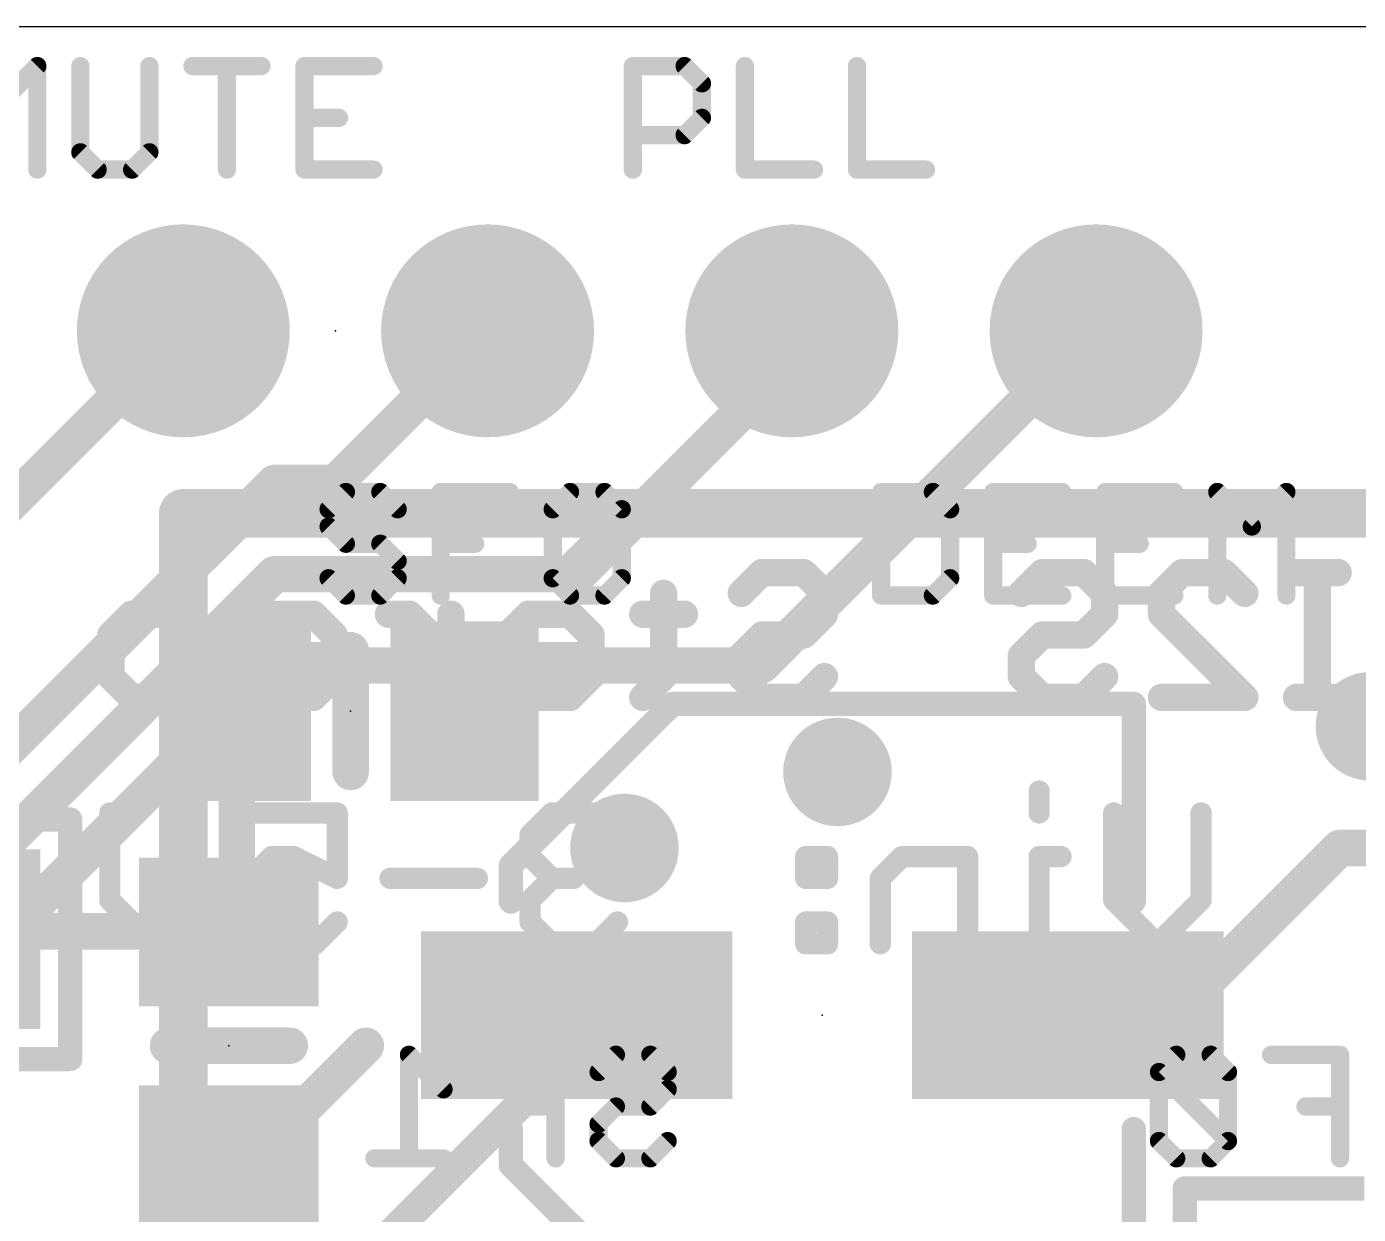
# Model space of a CAD drawing. Extents: x -0.1 to 38.3, y -0.1 to 25.5.
# Drawn here: x 13.93 to 25.05, y 15.48 to 25.4 of the extents above; entities that cross this region are included whole.
import ezdxf

# ---------------------------------------------------------------- set-up
doc = ezdxf.new("R2010")
doc.units = 0
for name, color, linetype in [('1', 12, 'CONTINUOUS'), ('16', 132, 'CONTINUOUS'), ('17', 110, 'CONTINUOUS'), ('18', 110, 'CONTINUOUS'), ('20', 53, 'CONTINUOUS'), ('21', 40, 'CONTINUOUS'), ('22', 6, 'CONTINUOUS'), ('23', 53, 'CONTINUOUS')]:
    doc.layers.add(name, color=color, linetype=linetype)

# ---------------------------------------------------------------- blocks, each defined once
blk = doc.blocks.new('RECT')
blk.add_solid([(-0.5, -0.5), (0.5, -0.5), (-0.5, 0.5), (0.5, 0.5)])
blk = doc.blocks.new('ROUNDP')
at = {"const_width": 0.5}
blk.add_lwpolyline([(0, -0.25, 1), (0, 0.25, 1), (0, -0.25)], format="xyb", dxfattribs=at)
blk = doc.blocks.new('ROUNDV')
at = {"const_width": 0.5}
blk.add_lwpolyline([(0, -0.25, 1), (0, 0.25, 1), (0, -0.25)], format="xyb", dxfattribs=at)

msp = doc.modelspace()

# ---------------------------------------------------------------- linework, layer by layer
at = {"layer": '1'}
for points, const_width in [([(12.7, 20.32), (15.24, 22.86)], 0.3048), ([(15.24, 21.336), (38.1, 21.336)], 0.4064), ([(15.24, 5.08), (15.24, 21.336)], 0.4064), ([(15.687, 19.685), (15.687, 17.907)], 0.3048), ([(23.622, 17.272), (24.892, 18.542)], 0.3048), ([(24.892, 18.542), (28.956, 18.542)], 0.3048), ([(15.687, 17.907), (15.621, 17.841)], 0.3048), ([(13.462, 17.846), (15.616, 17.846)], 0.3048), ([(15.616, 17.846), (15.621, 17.841)], 0.3048), ([(23.622, 17.272), (23.495, 17.145)], 0.254), ([(18.524, 16.873), (18.524, 17.145)], 0.254), ([(23.495, 17.145), (22.624, 17.145)], 0.254), ([(15.814, 15.941), (16.764, 16.891)], 0.3048), ([(16.129, 14.478), (18.524, 16.873)], 0.254), ([(15.621, 15.941), (15.814, 15.941)], 0.3048)]:
    msp.add_lwpolyline(points, dxfattribs=dict(at, const_width=const_width))
for points, const_width in [([(15.2939, 22.8061, 1), (15.1861, 22.9139)], 0.1524), ([(15.24, 21.4376, 1), (15.24, 21.2344)], 0.2032), ([(15.3416, 21.336, 1), (15.1384, 21.336)], 0.2032), ([(15.7632, 19.685, 1), (15.6108, 19.685)], 0.1524), ([(24.892, 18.6182, 1), (24.892, 18.4658)], 0.1524), ([(24.9459, 18.4881, 1), (24.8381, 18.5959)], 0.1524), ([(15.7409, 17.8531, 1), (15.6331, 17.9609)], 0.1524), ([(15.6699, 17.8999, 1), (15.5621, 17.7921)], 0.1524), ([(15.5671, 17.8949, 1), (15.6749, 17.7871)], 0.1524), ([(15.5671, 17.7871, 1), (15.6749, 17.8949)], 0.1524), ([(15.6108, 17.907, 1), (15.7632, 17.907)], 0.1524), ([(15.616, 17.7698, 1), (15.616, 17.9222)], 0.1524), ([(23.5681, 17.3259, 1), (23.6759, 17.2181)], 0.1524), ([(23.6669, 17.2271, 1), (23.5771, 17.3169)], 0.127), ([(18.5875, 17.145, 1), (18.4605, 17.145)], 0.127), ([(22.624, 17.2085, 1), (22.624, 17.0815)], 0.127), ([(23.4501, 17.1899, 1), (23.5399, 17.1001)], 0.127), ([(23.495, 17.0815, 1), (23.495, 17.2085)], 0.127), ([(16.8179, 16.8371, 1), (16.7101, 16.9449)], 0.1524), ([(18.4605, 16.873, 1), (18.5875, 16.873)], 0.127), ([(18.5689, 16.8281, 1), (18.4791, 16.9179)], 0.127), ([(15.621, 16.0172, 1), (15.621, 15.8648)], 0.1524), ([(15.7601, 15.9949, 1), (15.8679, 15.8871)], 0.1524), ([(15.814, 15.8648, 1), (15.814, 16.0172)], 0.1524)]:
    msp.add_lwpolyline(points, format="xyb", dxfattribs=dict(at, const_width=const_width))
at = {"layer": '16'}
for points, const_width in [([(17.78, 22.86), (16.51, 21.59)], 0.3048), ([(18.542, 20.828), (20.574, 22.86)], 0.3048), ([(20.066, 20.066), (22.86, 22.86)], 0.3048), ([(20.574, 22.86), (20.32, 22.86)], 0.3048), ([(16.002, 21.59), (9.652, 15.24)], 0.3048), ([(16.51, 21.59), (16.002, 21.59)], 0.3048), ([(15.24, 21.336), (38.1, 21.336)], 0.4064), ([(15.24, 5.08), (15.24, 21.336)], 0.4064), ([(16.002, 20.828), (11.43, 16.256)], 0.3048), ([(18.542, 20.828), (16.002, 20.828)], 0.3048), ([(16.002, 20.066), (12.446, 16.51)], 0.3048), ([(20.066, 20.066), (16.002, 20.066)], 0.3048)]:
    msp.add_lwpolyline(points, dxfattribs=dict(at, const_width=const_width))
for points, const_width in [([(17.8339, 22.8061, 1), (17.7261, 22.9139)], 0.1524), ([(20.32, 22.9362, 1), (20.32, 22.7838)], 0.1524), ([(20.6279, 22.8061, 1), (20.5201, 22.9139)], 0.1524), ([(20.574, 22.7838, 1), (20.574, 22.9362)], 0.1524), ([(22.9139, 22.8061, 1), (22.8061, 22.9139)], 0.1524), ([(16.002, 21.6662, 1), (16.002, 21.5138)], 0.1524), ([(16.0559, 21.5361, 1), (15.9481, 21.6439)], 0.1524), ([(16.4561, 21.6439, 1), (16.5639, 21.5361)], 0.1524), ([(16.51, 21.5138, 1), (16.51, 21.6662)], 0.1524), ([(15.24, 21.4376, 1), (15.24, 21.2344)], 0.2032), ([(15.3416, 21.336, 1), (15.1384, 21.336)], 0.2032), ([(16.002, 20.9042, 1), (16.002, 20.7518)], 0.1524), ([(16.0559, 20.7741, 1), (15.9481, 20.8819)], 0.1524), ([(18.4881, 20.8819, 1), (18.5959, 20.7741)], 0.1524), ([(18.542, 20.7518, 1), (18.542, 20.9042)], 0.1524), ([(16.002, 20.1422, 1), (16.002, 19.9898)], 0.1524), ([(16.0559, 20.0121, 1), (15.9481, 20.1199)], 0.1524), ([(20.0121, 20.1199, 1), (20.1199, 20.0121)], 0.1524), ([(20.066, 19.9898, 1), (20.066, 20.1422)], 0.1524)]:
    msp.add_lwpolyline(points, format="xyb", dxfattribs=dict(at, const_width=const_width))
at = {"layer": '20'}
msp.add_line((2.54, 25.4), (35.56, 25.4), dxfattribs=at)
at = {"layer": '21'}
for points, const_width in [([(13.7333, 24.7824), (14.0214, 25.0705)], 0.1524), ([(14.0214, 25.0705), (14.0214, 24.2062)], 0.1524), ([(14.3807, 25.0705), (14.3807, 24.3503)], 0.1524), ([(14.9569, 24.3503), (14.9569, 25.0705)], 0.1524), ([(15.3162, 25.0705), (15.8924, 25.0705)], 0.1524), ([(15.6043, 24.2062), (15.6043, 25.0705)], 0.1524), ([(16.8279, 25.0705), (16.2517, 25.0705)], 0.1524), ([(16.2517, 25.0705), (16.2517, 24.2062)], 0.1524), ([(18.9929, 24.2062), (18.9929, 25.0705)], 0.1524), ([(18.9929, 25.0705), (19.4251, 25.0705)], 0.1524), ([(19.4251, 25.0705), (19.5691, 24.9265)], 0.1524), ([(19.9284, 25.0705), (19.9284, 24.2062)], 0.1524), ([(20.864, 25.0705), (20.864, 24.2062)], 0.1524), ([(19.5691, 24.9265), (19.5691, 24.6384)], 0.1524), ([(16.2517, 24.6384), (16.5398, 24.6384)], 0.1524), ([(19.5691, 24.6384), (19.4251, 24.4943)], 0.1524), ([(19.4251, 24.4943), (18.9929, 24.4943)], 0.1524), ([(14.3807, 24.3503), (14.5247, 24.2062)], 0.1524), ([(14.8129, 24.2062), (14.9569, 24.3503)], 0.1524), ([(14.5247, 24.2062), (14.8129, 24.2062)], 0.1524), ([(16.2517, 24.2062), (16.8279, 24.2062)], 0.1524), ([(19.9284, 24.2062), (20.5047, 24.2062)], 0.1524), ([(20.864, 24.2062), (21.4402, 24.2062)], 0.1524), ([(16.597, 21.5145), (16.4529, 21.3705)], 0.1524), ([(16.8851, 21.5145), (16.597, 21.5145)], 0.1524), ([(17.0291, 21.3705), (16.8851, 21.5145)], 0.1524), ([(17.3884, 20.6502), (17.3884, 21.5145)], 0.1524), ([(17.3884, 21.5145), (17.9647, 21.5145)], 0.1524), ([(18.324, 21.3705), (18.468, 21.5145)], 0.1524), ([(18.468, 21.5145), (18.7561, 21.5145)], 0.1524), ([(18.7561, 21.5145), (18.9002, 21.3705)], 0.1524), ([(21.0652, 21.5145), (21.0652, 20.6502)], 0.1524), ([(21.4973, 21.5145), (21.0652, 21.5145)], 0.1524), ([(21.6414, 21.3705), (21.4973, 21.5145)], 0.1524), ([(22.5769, 21.5145), (22.0007, 21.5145)], 0.1524), ([(22.0007, 21.5145), (22.0007, 20.6502)], 0.1524), ([(23.5124, 21.5145), (22.9362, 21.5145)], 0.1524), ([(22.9362, 21.5145), (22.9362, 20.6502)], 0.1524), ([(23.8717, 20.6502), (23.8717, 21.5145)], 0.1524), ([(23.8717, 21.5145), (24.1598, 21.2264)], 0.1524), ([(24.1598, 21.2264), (24.4479, 21.5145)], 0.1524), ([(24.4479, 21.5145), (24.4479, 20.6502)], 0.1524), ([(16.4529, 21.3705), (16.4529, 21.2264)], 0.1524), ([(18.324, 20.7943), (18.324, 21.3705)], 0.1524), ([(18.324, 20.7943), (18.9002, 21.3705)], 0.1524), ([(18.9002, 21.3705), (18.9002, 20.7943)], 0.1524), ([(21.6414, 20.7943), (21.6414, 21.3705)], 0.1524), ([(16.4529, 21.2264), (16.597, 21.0824)], 0.1524), ([(16.597, 21.0824), (16.8851, 21.0824)], 0.1524), ([(16.8851, 21.0824), (17.0291, 20.9383)], 0.1524), ([(17.3884, 21.0824), (17.6766, 21.0824)], 0.1524), ([(22.0007, 21.0824), (22.2888, 21.0824)], 0.1524), ([(22.9362, 21.0824), (23.2243, 21.0824)], 0.1524), ([(17.0291, 20.9383), (17.0291, 20.7943)], 0.1524), ([(16.597, 20.6502), (16.4529, 20.7943)], 0.1524), ([(17.0291, 20.7943), (16.8851, 20.6502)], 0.1524), ([(18.468, 20.6502), (18.324, 20.7943)], 0.1524), ([(18.9002, 20.7943), (18.7561, 20.6502)], 0.1524), ([(21.4973, 20.6502), (21.6414, 20.7943)], 0.1524), ([(16.8851, 20.6502), (16.597, 20.6502)], 0.1524), ([(18.7561, 20.6502), (18.468, 20.6502)], 0.1524), ([(21.0652, 20.6502), (21.4973, 20.6502)], 0.1524), ([(22.0007, 20.6502), (22.5769, 20.6502)], 0.1524), ([(22.9362, 20.6502), (23.5124, 20.6502)], 0.1524), ([(16.637, 20.193), (16.637, 19.177)], 0.3048), ([(17.974, 18.395), (19.324, 19.745)], 0.2032), ([(19.324, 19.745), (23.174, 19.745)], 0.2032), ([(23.174, 19.745), (23.174, 18.095)], 0.2032), ([(10.596, 18.78), (14.296, 18.78)], 0.2032), ([(14.296, 18.78), (14.296, 16.78)], 0.2032), ([(17.974, 18.095), (17.974, 18.395)], 0.2032), ([(16.129, 16.891), (15.113, 16.891)], 0.3048), ([(14.296, 16.78), (10.596, 16.78)], 0.2032), ([(17.974, 15.895), (17.974, 16.195)], 0.2032), ([(23.174, 16.195), (23.174, 14.545)], 0.2032), ([(19.324, 14.545), (17.974, 15.895)], 0.2032), ([(23.6, 15.7), (25.1, 15.7)], 0.2032), ([(23.6, 15.7), (23.6, 13.3)], 0.2032)]:
    msp.add_lwpolyline(points, dxfattribs=dict(at, const_width=const_width))
for points, const_width in [([(14.0595, 25.0705, 1), (13.9833, 25.0705)], 0.0762), ([(14.0483, 25.0436, 1), (13.9944, 25.0975)], 0.0762), ([(14.4188, 25.0705, 1), (14.3426, 25.0705)], 0.0762), ([(14.995, 25.0705, 1), (14.9188, 25.0705)], 0.0762), ([(15.3162, 25.1086, 1), (15.3162, 25.0324)], 0.0762), ([(15.6424, 25.0705, 1), (15.5662, 25.0705)], 0.0762), ([(15.8924, 25.0324, 1), (15.8924, 25.1086)], 0.0762), ([(16.2517, 25.1086, 1), (16.2517, 25.0324)], 0.0762), ([(16.2898, 25.0705, 1), (16.2136, 25.0705)], 0.0762), ([(16.8279, 25.0324, 1), (16.8279, 25.1086)], 0.0762), ([(19.031, 25.0705, 1), (18.9548, 25.0705)], 0.0762), ([(18.9929, 25.1086, 1), (18.9929, 25.0324)], 0.0762), ([(19.452, 25.0975, 1), (19.3981, 25.0436)], 0.0762), ([(19.4251, 25.0324, 1), (19.4251, 25.1086)], 0.0762), ([(19.9665, 25.0705, 1), (19.8903, 25.0705)], 0.0762), ([(20.9021, 25.0705, 1), (20.8259, 25.0705)], 0.0762), ([(19.6072, 24.9265, 1), (19.531, 24.9265)], 0.0762), ([(19.5422, 24.8995, 1), (19.5961, 24.9534)], 0.0762), ([(16.2517, 24.6765, 1), (16.2517, 24.6003)], 0.0762), ([(16.5398, 24.6003, 1), (16.5398, 24.6765)], 0.0762), ([(19.5961, 24.6114, 1), (19.5422, 24.6653)], 0.0762), ([(18.9929, 24.5324, 1), (18.9929, 24.4562)], 0.0762), ([(19.4251, 24.4562, 1), (19.4251, 24.5324)], 0.0762), ([(19.531, 24.6384, 1), (19.6072, 24.6384)], 0.0762), ([(19.3981, 24.5213, 1), (19.452, 24.4674)], 0.0762), ([(14.4076, 24.3772, 1), (14.3537, 24.3233)], 0.0762), ([(14.3426, 24.3503, 1), (14.4188, 24.3503)], 0.0762), ([(14.9188, 24.3503, 1), (14.995, 24.3503)], 0.0762), ([(14.9838, 24.3233, 1), (14.93, 24.3772)], 0.0762), ([(13.9833, 24.2062, 1), (14.0595, 24.2062)], 0.0762), ([(14.5247, 24.2443, 1), (14.5247, 24.1681)], 0.0762), ([(14.4978, 24.1793, 1), (14.5517, 24.2331)], 0.0762), ([(14.7859, 24.2331, 1), (14.8398, 24.1793)], 0.0762), ([(14.8129, 24.1681, 1), (14.8129, 24.2443)], 0.0762), ([(15.5662, 24.2062, 1), (15.6424, 24.2062)], 0.0762), ([(16.2517, 24.2443, 1), (16.2517, 24.1681)], 0.0762), ([(16.2136, 24.2062, 1), (16.2898, 24.2062)], 0.0762), ([(16.8279, 24.1681, 1), (16.8279, 24.2443)], 0.0762), ([(18.9548, 24.2062, 1), (19.031, 24.2062)], 0.0762), ([(19.9284, 24.2443, 1), (19.9284, 24.1681)], 0.0762), ([(19.8903, 24.2062, 1), (19.9665, 24.2062)], 0.0762), ([(20.5047, 24.1681, 1), (20.5047, 24.2443)], 0.0762), ([(20.864, 24.2443, 1), (20.864, 24.1681)], 0.0762), ([(20.8259, 24.2062, 1), (20.9021, 24.2062)], 0.0762), ([(21.4402, 24.1681, 1), (21.4402, 24.2443)], 0.0762), ([(16.597, 21.5526, 1), (16.597, 21.4764)], 0.0762), ([(16.6239, 21.4876, 1), (16.57, 21.5415)], 0.0762), ([(16.912, 21.5415, 1), (16.8581, 21.4876)], 0.0762), ([(16.8851, 21.4764, 1), (16.8851, 21.5526)], 0.0762), ([(17.4265, 21.5145, 1), (17.3503, 21.5145)], 0.0762), ([(17.3884, 21.5526, 1), (17.3884, 21.4764)], 0.0762), ([(17.9647, 21.4764, 1), (17.9647, 21.5526)], 0.0762), ([(18.468, 21.5526, 1), (18.468, 21.4764)], 0.0762), ([(18.495, 21.4876, 1), (18.4411, 21.5415)], 0.0762), ([(18.7831, 21.5415, 1), (18.7292, 21.4876)], 0.0762), ([(18.7561, 21.4764, 1), (18.7561, 21.5526)], 0.0762), ([(21.1033, 21.5145, 1), (21.0271, 21.5145)], 0.0762), ([(21.0652, 21.5526, 1), (21.0652, 21.4764)], 0.0762), ([(21.5243, 21.5415, 1), (21.4704, 21.4876)], 0.0762), ([(21.4973, 21.4764, 1), (21.4973, 21.5526)], 0.0762), ([(22.0007, 21.5526, 1), (22.0007, 21.4764)], 0.0762), ([(22.0388, 21.5145, 1), (21.9626, 21.5145)], 0.0762), ([(22.5769, 21.4764, 1), (22.5769, 21.5526)], 0.0762), ([(22.9362, 21.5526, 1), (22.9362, 21.4764)], 0.0762), ([(22.9743, 21.5145, 1), (22.8981, 21.5145)], 0.0762), ([(23.5124, 21.4764, 1), (23.5124, 21.5526)], 0.0762), ([(23.8987, 21.5415, 1), (23.8448, 21.4876)], 0.0762), ([(23.9098, 21.5145, 1), (23.8336, 21.5145)], 0.0762), ([(24.486, 21.5145, 1), (24.4098, 21.5145)], 0.0762), ([(24.4749, 21.4876, 1), (24.421, 21.5415)], 0.0762), ([(16.491, 21.3705, 1), (16.4148, 21.3705)], 0.0762), ([(16.426, 21.3974, 1), (16.4799, 21.3435)], 0.0762), ([(17.0022, 21.3435, 1), (17.0561, 21.3974)], 0.0762), ([(18.297, 21.3974, 1), (18.3509, 21.3435)], 0.0762), ([(18.3621, 21.3705, 1), (18.2859, 21.3705)], 0.0762), ([(18.9383, 21.3705, 1), (18.8621, 21.3705)], 0.0762), ([(18.9271, 21.3435, 1), (18.8732, 21.3974)], 0.0762), ([(18.8732, 21.3435, 1), (18.9271, 21.3974)], 0.0762), ([(21.6795, 21.3705, 1), (21.6033, 21.3705)], 0.0762), ([(21.6144, 21.3435, 1), (21.6683, 21.3974)], 0.0762), ([(16.4799, 21.2534, 1), (16.426, 21.1995)], 0.0762), ([(16.4148, 21.2264, 1), (16.491, 21.2264)], 0.0762), ([(24.1329, 21.2534, 1), (24.1868, 21.1995)], 0.0762), ([(24.1329, 21.1995, 1), (24.1868, 21.2534)], 0.0762), ([(16.597, 21.1205, 1), (16.597, 21.0443)], 0.0762), ([(16.57, 21.0554, 1), (16.6239, 21.1093)], 0.0762), ([(16.912, 21.1093, 1), (16.8581, 21.0554)], 0.0762), ([(16.8851, 21.0443, 1), (16.8851, 21.1205)], 0.0762), ([(17.3884, 21.1205, 1), (17.3884, 21.0443)], 0.0762), ([(17.6766, 21.0443, 1), (17.6766, 21.1205)], 0.0762), ([(22.0007, 21.1205, 1), (22.0007, 21.0443)], 0.0762), ([(22.2888, 21.0443, 1), (22.2888, 21.1205)], 0.0762), ([(22.9362, 21.1205, 1), (22.9362, 21.0443)], 0.0762), ([(23.2243, 21.0443, 1), (23.2243, 21.1205)], 0.0762), ([(17.0672, 20.9383, 1), (16.991, 20.9383)], 0.0762), ([(17.0022, 20.9114, 1), (17.0561, 20.9653)], 0.0762), ([(16.4799, 20.8212, 1), (16.426, 20.7673)], 0.0762), ([(16.991, 20.7943, 1), (17.0672, 20.7943)], 0.0762), ([(17.0561, 20.7673, 1), (17.0022, 20.8212)], 0.0762), ([(18.3509, 20.8212, 1), (18.297, 20.7673)], 0.0762), ([(18.297, 20.8212, 1), (18.3509, 20.7673)], 0.0762), ([(18.2859, 20.7943, 1), (18.3621, 20.7943)], 0.0762), ([(18.8621, 20.7943, 1), (18.9383, 20.7943)], 0.0762), ([(18.9271, 20.7673, 1), (18.8732, 20.8212)], 0.0762), ([(21.6033, 20.7943, 1), (21.6795, 20.7943)], 0.0762), ([(21.6683, 20.7673, 1), (21.6144, 20.8212)], 0.0762), ([(16.597, 20.6883, 1), (16.597, 20.6121)], 0.0762), ([(16.57, 20.6233, 1), (16.6239, 20.6771)], 0.0762), ([(16.8581, 20.6771, 1), (16.912, 20.6233)], 0.0762), ([(16.8851, 20.6121, 1), (16.8851, 20.6883)], 0.0762), ([(17.3503, 20.6502, 1), (17.4265, 20.6502)], 0.0762), ([(18.468, 20.6883, 1), (18.468, 20.6121)], 0.0762), ([(18.4411, 20.6233, 1), (18.495, 20.6771)], 0.0762), ([(18.7292, 20.6771, 1), (18.7831, 20.6233)], 0.0762), ([(18.7561, 20.6121, 1), (18.7561, 20.6883)], 0.0762), ([(21.0652, 20.6883, 1), (21.0652, 20.6121)], 0.0762), ([(21.0271, 20.6502, 1), (21.1033, 20.6502)], 0.0762), ([(21.4704, 20.6771, 1), (21.5243, 20.6233)], 0.0762), ([(21.4973, 20.6121, 1), (21.4973, 20.6883)], 0.0762), ([(22.0007, 20.6883, 1), (22.0007, 20.6121)], 0.0762), ([(21.9626, 20.6502, 1), (22.0388, 20.6502)], 0.0762), ([(22.5769, 20.6121, 1), (22.5769, 20.6883)], 0.0762), ([(22.9362, 20.6883, 1), (22.9362, 20.6121)], 0.0762), ([(22.8981, 20.6502, 1), (22.9743, 20.6502)], 0.0762), ([(23.5124, 20.6121, 1), (23.5124, 20.6883)], 0.0762), ([(23.8336, 20.6502, 1), (23.9098, 20.6502)], 0.0762), ([(24.4098, 20.6502, 1), (24.486, 20.6502)], 0.0762), ([(16.7132, 20.193, 1), (16.5608, 20.193)], 0.1524), ([(19.324, 19.7958, 1), (19.324, 19.6942)], 0.1016), ([(19.3599, 19.7091, 1), (19.2881, 19.7809)], 0.1016), ([(23.2248, 19.745, 1), (23.1232, 19.745)], 0.1016), ([(23.174, 19.6942, 1), (23.174, 19.7958)], 0.1016), ([(16.5608, 19.177, 1), (16.7132, 19.177)], 0.1524), ([(14.3468, 18.78, 1), (14.2452, 18.78)], 0.1016), ([(14.296, 18.7292, 1), (14.296, 18.8308)], 0.1016), ([(18.0248, 18.395, 1), (17.9232, 18.395)], 0.1016), ([(17.9381, 18.4309, 1), (18.0099, 18.3591)], 0.1016), ([(17.9232, 18.095, 1), (18.0248, 18.095)], 0.1016), ([(23.1232, 18.095, 1), (23.2248, 18.095)], 0.1016), ([(15.113, 16.9672, 1), (15.113, 16.8148)], 0.1524), ([(16.129, 16.8148, 1), (16.129, 16.9672)], 0.1524), ([(14.2452, 16.78, 1), (14.3468, 16.78)], 0.1016), ([(14.296, 16.7292, 1), (14.296, 16.8308)], 0.1016), ([(18.0248, 16.195, 1), (17.9232, 16.195)], 0.1016), ([(23.2248, 16.195, 1), (23.1232, 16.195)], 0.1016), ([(18.0099, 15.9309, 1), (17.9381, 15.8591)], 0.1016), ([(17.9232, 15.895, 1), (18.0248, 15.895)], 0.1016), ([(23.6, 15.7508, 1), (23.6, 15.6492)], 0.1016), ([(23.6508, 15.7, 1), (23.5492, 15.7)], 0.1016)]:
    msp.add_lwpolyline(points, format="xyb", dxfattribs=dict(at, const_width=const_width))
at = {"layer": '22'}
for points, const_width in [([(19.8975, 20.6679), (20.0712, 20.8416)], 0.2286), ([(20.0712, 20.8416), (20.4187, 20.8416)], 0.2286), ([(20.4187, 20.8416), (20.5924, 20.6679)], 0.2286), ([(22.2363, 20.6679), (22.41, 20.8416)], 0.2286), ([(22.41, 20.8416), (22.7575, 20.8416)], 0.2286), ([(22.7575, 20.8416), (22.9312, 20.6679)], 0.2286), ([(23.4057, 20.6679), (23.5794, 20.8416)], 0.2286), ([(23.5794, 20.8416), (23.9269, 20.8416)], 0.2286), ([(23.9269, 20.8416), (24.1006, 20.6679)], 0.2286), ([(24.8802, 20.8416), (24.5327, 20.8416)], 0.2286), ([(24.7065, 19.7993), (24.7065, 20.8416)], 0.2286), ([(19.2493, 20.6679), (19.2493, 19.973)], 0.2286), ([(20.5924, 20.6679), (20.5924, 20.4942)], 0.2286), ([(22.9312, 20.6679), (22.9312, 20.4942)], 0.2286), ([(23.4057, 20.4942), (23.4057, 20.6679)], 0.2286), ([(14.6352, 20.3204), (14.809, 20.4942)], 0.2286), ([(14.809, 20.4942), (15.1564, 20.4942)], 0.2286), ([(15.1564, 20.4942), (15.3301, 20.3204)], 0.2286), ([(15.9784, 20.4942), (15.8046, 20.3204)], 0.2286), ([(16.3258, 20.4942), (15.9784, 20.4942)], 0.2286), ([(16.4995, 20.3204), (16.3258, 20.4942)], 0.2286), ([(17.1266, 20.4942), (16.9528, 20.4942)], 0.2286), ([(17.474, 20.1467), (17.1266, 20.4942)], 0.2286), ([(17.474, 19.7993), (17.474, 20.4942)], 0.2286), ([(18.1222, 20.4942), (17.9485, 20.3204)], 0.2286), ([(18.4697, 20.4942), (18.1222, 20.4942)], 0.2286), ([(18.6434, 20.3204), (18.4697, 20.4942)], 0.2286), ([(19.423, 20.4942), (19.0756, 20.4942)], 0.2286), ([(20.5924, 20.4942), (20.4187, 20.3204)], 0.2286), ([(22.9312, 20.4942), (22.7575, 20.3204)], 0.2286), ([(24.1006, 19.7993), (23.4057, 20.4942)], 0.2286), ([(14.6352, 19.973), (14.6352, 20.3204)], 0.2286), ([(15.3301, 20.3204), (15.3301, 19.973)], 0.2286), ([(15.8046, 20.3204), (15.8046, 20.1467)], 0.2286), ([(16.4995, 19.973), (16.4995, 20.3204)], 0.2286), ([(17.9485, 20.3204), (17.9485, 20.1467)], 0.2286), ([(18.6434, 19.973), (18.6434, 20.3204)], 0.2286), ([(20.0712, 20.3204), (19.8975, 20.1467)], 0.2286), ([(20.4187, 20.3204), (20.0712, 20.3204)], 0.2286), ([(22.41, 20.3204), (22.2363, 20.1467)], 0.2286), ([(22.7575, 20.3204), (22.41, 20.3204)], 0.2286), ([(15.8046, 20.1467), (16.4995, 20.1467)], 0.2286), ([(17.9485, 20.1467), (18.6434, 20.1467)], 0.2286), ([(19.8975, 20.1467), (19.8975, 19.973)], 0.2286), ([(22.2363, 20.1467), (22.2363, 19.973)], 0.2286), ([(14.809, 19.7993), (14.6352, 19.973)], 0.2286), ([(15.3301, 19.973), (15.1564, 19.7993)], 0.2286), ([(16.3258, 19.7993), (16.4995, 19.973)], 0.2286), ([(18.4697, 19.7993), (18.6434, 19.973)], 0.2286), ([(19.2493, 19.973), (19.0756, 19.7993)], 0.2286), ([(19.8975, 19.973), (20.0712, 19.7993)], 0.2286), ([(20.4187, 19.7993), (20.5924, 19.973)], 0.2286), ([(22.2363, 19.973), (22.41, 19.7993)], 0.2286), ([(22.7575, 19.7993), (22.9312, 19.973)], 0.2286), ([(15.1564, 19.7993), (14.809, 19.7993)], 0.2286), ([(15.9784, 19.7993), (16.3258, 19.7993)], 0.2286), ([(18.1222, 19.7993), (18.4697, 19.7993)], 0.2286), ([(20.0712, 19.7993), (20.4187, 19.7993)], 0.2286), ([(22.41, 19.7993), (22.7575, 19.7993)], 0.2286), ([(23.4057, 19.7993), (24.1006, 19.7993)], 0.2286), ([(24.8802, 19.7993), (24.5327, 19.7993)], 0.2286), ([(22.3846, 19.0172), (22.3846, 18.835)], 0.1778), ([(14.6267, 18.1063), (14.6267, 18.835)], 0.1778), ([(15.3555, 18.835), (15.3555, 18.1063)], 0.1778), ([(15.7961, 18.835), (16.5249, 18.835)], 0.1778), ([(16.5249, 18.835), (16.5249, 18.2885)], 0.1778), ([(18.3171, 18.835), (18.1349, 18.6528)], 0.1778), ([(18.6815, 18.835), (18.3171, 18.835)], 0.1778), ([(18.8637, 18.6528), (18.6815, 18.835)], 0.1778), ([(23.0074, 18.1063), (23.0074, 18.835)], 0.1778), ([(23.7361, 18.835), (23.7361, 18.1063)], 0.1778), ([(18.1349, 18.6528), (18.1349, 18.4707)], 0.1778), ([(15.9783, 18.4707), (15.7961, 18.2885)], 0.1778), ([(16.1605, 18.4707), (15.9783, 18.4707)], 0.1778), ([(16.5249, 18.2885), (16.1605, 18.4707)], 0.1778), ([(18.1349, 18.4707), (18.3171, 18.2885)], 0.1778), ([(20.6178, 18.4707), (20.4356, 18.4707)], 0.1778), ([(20.4356, 18.4707), (20.4356, 18.2885)], 0.1778), ([(20.6178, 18.2885), (20.6178, 18.4707)], 0.1778), ([(21.2406, 18.4707), (21.0584, 18.2885)], 0.1778), ([(21.7872, 18.4707), (21.2406, 18.4707)], 0.1778), ([(21.7872, 17.7419), (21.7872, 18.4707)], 0.1778), ([(22.5668, 18.4707), (22.3846, 18.4707)], 0.1778), ([(22.3846, 18.4707), (22.3846, 17.7419)], 0.1778), ([(15.7961, 18.2885), (15.7961, 17.9241)], 0.1778), ([(17.6943, 18.2885), (16.9655, 18.2885)], 0.1778), ([(18.3171, 18.2885), (18.1349, 18.1063)], 0.1778), ([(18.3171, 18.2885), (18.4993, 18.2885)], 0.1778), ([(20.4356, 18.2885), (20.6178, 18.2885)], 0.1778), ([(21.0584, 18.2885), (21.0584, 17.7419)], 0.1778), ([(14.9911, 17.7419), (14.6267, 18.1063)], 0.1778), ([(15.3555, 18.1063), (14.9911, 17.7419)], 0.1778), ([(18.1349, 18.1063), (18.1349, 17.9241)], 0.1778), ([(23.3718, 17.7419), (23.0074, 18.1063)], 0.1778), ([(23.7361, 18.1063), (23.3718, 17.7419)], 0.1778), ([(15.7961, 17.9241), (15.9783, 17.7419)], 0.1778), ([(16.3427, 17.7419), (16.5249, 17.9241)], 0.1778), ([(18.1349, 17.9241), (18.3171, 17.7419)], 0.1778), ([(18.6815, 17.7419), (18.8637, 17.9241)], 0.1778), ([(20.6178, 17.9241), (20.4356, 17.9241)], 0.1778), ([(20.4356, 17.9241), (20.4356, 17.7419)], 0.1778), ([(20.6178, 17.7419), (20.6178, 17.9241)], 0.1778), ([(15.9783, 17.7419), (16.3427, 17.7419)], 0.1778), ([(18.3171, 17.7419), (18.6815, 17.7419)], 0.1778), ([(20.4356, 17.7419), (20.6178, 17.7419)], 0.1778), ([(22.5668, 17.7419), (22.2024, 17.7419)], 0.1778), ([(17.4121, 16.5274), (17.124, 16.8155)], 0.1524), ([(17.124, 16.8155), (17.124, 15.9512)], 0.1524), ([(18.3477, 16.8155), (17.7714, 16.8155)], 0.1524), ([(18.3477, 15.9512), (18.3477, 16.8155)], 0.1524), ([(18.7069, 16.6715), (18.851, 16.8155)], 0.1524), ([(18.851, 16.8155), (19.1391, 16.8155)], 0.1524), ([(19.1391, 16.8155), (19.2832, 16.6715)], 0.1524), ([(23.5286, 16.8155), (23.3845, 16.6715)], 0.1524), ([(23.8167, 16.8155), (23.5286, 16.8155)], 0.1524), ([(23.9608, 16.6715), (23.8167, 16.8155)], 0.1524), ([(24.8963, 16.8155), (24.3201, 16.8155)], 0.1524), ([(24.8963, 15.9512), (24.8963, 16.8155)], 0.1524), ([(19.2832, 16.6715), (19.2832, 16.5274)], 0.1524), ([(23.3845, 16.6715), (23.3845, 16.0953)], 0.1524), ([(23.9608, 16.0953), (23.3845, 16.6715)], 0.1524), ([(23.9608, 16.0953), (23.9608, 16.6715)], 0.1524), ([(19.2832, 16.5274), (19.1391, 16.3834)], 0.1524), ([(18.3477, 16.3834), (18.0595, 16.3834)], 0.1524), ([(18.851, 16.3834), (18.7069, 16.2393)], 0.1524), ([(19.1391, 16.3834), (18.851, 16.3834)], 0.1524), ([(24.8963, 16.3834), (24.6082, 16.3834)], 0.1524), ([(18.7069, 16.2393), (18.7069, 16.0953)], 0.1524), ([(18.7069, 16.0953), (18.851, 15.9512)], 0.1524), ([(19.1391, 15.9512), (19.2832, 16.0953)], 0.1524), ([(23.3845, 16.0953), (23.5286, 15.9512)], 0.1524), ([(23.8167, 15.9512), (23.9608, 16.0953)], 0.1524), ([(17.4121, 15.9512), (16.8359, 15.9512)], 0.1524), ([(18.851, 15.9512), (19.1391, 15.9512)], 0.1524), ([(23.5286, 15.9512), (23.8167, 15.9512)], 0.1524)]:
    msp.add_lwpolyline(points, dxfattribs=dict(at, const_width=const_width))
for points, const_width in [([(20.0712, 20.8987, 1), (20.0712, 20.7844)], 0.1143), ([(20.1116, 20.8012, 1), (20.0308, 20.882)], 0.1143), ([(20.4591, 20.882, 1), (20.3783, 20.8012)], 0.1143), ([(20.4187, 20.7844, 1), (20.4187, 20.8987)], 0.1143), ([(22.41, 20.8987, 1), (22.41, 20.7844)], 0.1143), ([(22.4504, 20.8012, 1), (22.3696, 20.882)], 0.1143), ([(22.7979, 20.882, 1), (22.7171, 20.8012)], 0.1143), ([(22.7575, 20.7844, 1), (22.7575, 20.8987)], 0.1143), ([(23.5794, 20.8987, 1), (23.5794, 20.7844)], 0.1143), ([(23.6198, 20.8012, 1), (23.539, 20.882)], 0.1143), ([(23.9673, 20.882, 1), (23.8864, 20.8012)], 0.1143), ([(23.9269, 20.7844, 1), (23.9269, 20.8987)], 0.1143), ([(24.5327, 20.8987, 1), (24.5327, 20.7844)], 0.1143), ([(24.7636, 20.8416, 1), (24.6493, 20.8416)], 0.1143), ([(24.8802, 20.7844, 1), (24.8802, 20.8987)], 0.1143), ([(19.3064, 20.6679, 1), (19.1921, 20.6679)], 0.1143), ([(19.8571, 20.7083, 1), (19.9379, 20.6275)], 0.1143), ([(20.6495, 20.6679, 1), (20.5352, 20.6679)], 0.1143), ([(20.552, 20.6275, 1), (20.6328, 20.7083)], 0.1143), ([(22.1959, 20.7083, 1), (22.2767, 20.6275)], 0.1143), ([(22.9883, 20.6679, 1), (22.874, 20.6679)], 0.1143), ([(22.8908, 20.6275, 1), (22.9716, 20.7083)], 0.1143), ([(23.3653, 20.7083, 1), (23.4461, 20.6275)], 0.1143), ([(23.4629, 20.6679, 1), (23.3486, 20.6679)], 0.1143), ([(24.0602, 20.6275, 1), (24.141, 20.7083)], 0.1143), ([(14.809, 20.5513, 1), (14.809, 20.437)], 0.1143), ([(14.8494, 20.4537, 1), (14.7685, 20.5346)], 0.1143), ([(15.1968, 20.5346, 1), (15.116, 20.4537)], 0.1143), ([(15.1564, 20.437, 1), (15.1564, 20.5513)], 0.1143), ([(15.9784, 20.5513, 1), (15.9784, 20.437)], 0.1143), ([(16.0188, 20.4537, 1), (15.9379, 20.5346)], 0.1143), ([(16.3662, 20.5346, 1), (16.2854, 20.4537)], 0.1143), ([(16.3258, 20.437, 1), (16.3258, 20.5513)], 0.1143), ([(16.9528, 20.5513, 1), (16.9528, 20.437)], 0.1143), ([(17.167, 20.5346, 1), (17.0862, 20.4537)], 0.1143), ([(17.1266, 20.437, 1), (17.1266, 20.5513)], 0.1143), ([(17.5311, 20.4942, 1), (17.4168, 20.4942)], 0.1143), ([(18.1222, 20.5513, 1), (18.1222, 20.437)], 0.1143), ([(18.1627, 20.4537, 1), (18.0818, 20.5346)], 0.1143), ([(18.5101, 20.5346, 1), (18.4293, 20.4537)], 0.1143), ([(18.4697, 20.437, 1), (18.4697, 20.5513)], 0.1143), ([(19.0756, 20.5513, 1), (19.0756, 20.437)], 0.1143), ([(19.423, 20.437, 1), (19.423, 20.5513)], 0.1143), ([(20.6328, 20.4537, 1), (20.552, 20.5346)], 0.1143), ([(22.9716, 20.4537, 1), (22.8908, 20.5346)], 0.1143), ([(23.4461, 20.5346, 1), (23.3653, 20.4537)], 0.1143), ([(20.5352, 20.4942, 1), (20.6495, 20.4942)], 0.1143), ([(22.874, 20.4942, 1), (22.9883, 20.4942)], 0.1143), ([(23.3486, 20.4942, 1), (23.4629, 20.4942)], 0.1143), ([(14.6924, 20.3204, 1), (14.5781, 20.3204)], 0.1143), ([(14.5948, 20.3609, 1), (14.6756, 20.28)], 0.1143), ([(15.3872, 20.3204, 1), (15.2729, 20.3204)], 0.1143), ([(15.2897, 20.28, 1), (15.3705, 20.3609)], 0.1143), ([(15.7642, 20.3609, 1), (15.845, 20.28)], 0.1143), ([(15.8618, 20.3204, 1), (15.7475, 20.3204)], 0.1143), ([(16.5566, 20.3204, 1), (16.4423, 20.3204)], 0.1143), ([(16.4591, 20.28, 1), (16.5399, 20.3609)], 0.1143), ([(17.9081, 20.3609, 1), (17.9889, 20.28)], 0.1143), ([(18.0057, 20.3204, 1), (17.8914, 20.3204)], 0.1143), ([(18.7005, 20.3204, 1), (18.5862, 20.3204)], 0.1143), ([(18.603, 20.28, 1), (18.6838, 20.3609)], 0.1143), ([(20.0712, 20.3776, 1), (20.0712, 20.2633)], 0.1143), ([(20.1116, 20.28, 1), (20.0308, 20.3609)], 0.1143), ([(20.3783, 20.3609, 1), (20.4591, 20.28)], 0.1143), ([(20.4187, 20.2633, 1), (20.4187, 20.3776)], 0.1143), ([(22.41, 20.3776, 1), (22.41, 20.2633)], 0.1143), ([(22.4504, 20.28, 1), (22.3696, 20.3609)], 0.1143), ([(22.7171, 20.3609, 1), (22.7979, 20.28)], 0.1143), ([(22.7575, 20.2633, 1), (22.7575, 20.3776)], 0.1143), ([(15.8046, 20.2039, 1), (15.8046, 20.0896)], 0.1143), ([(16.4995, 20.0896, 1), (16.4995, 20.2039)], 0.1143), ([(17.4336, 20.1063, 1), (17.5144, 20.1871)], 0.1143), ([(17.9485, 20.2039, 1), (17.9485, 20.0896)], 0.1143), ([(18.6434, 20.0896, 1), (18.6434, 20.2039)], 0.1143), ([(19.9547, 20.1467, 1), (19.8404, 20.1467)], 0.1143), ([(19.8571, 20.1871, 1), (19.9379, 20.1063)], 0.1143), ([(22.1959, 20.1871, 1), (22.2767, 20.1063)], 0.1143), ([(22.2935, 20.1467, 1), (22.1792, 20.1467)], 0.1143), ([(15.7475, 20.1467, 1), (15.8618, 20.1467)], 0.1143), ([(17.8914, 20.1467, 1), (18.0057, 20.1467)], 0.1143), ([(14.6756, 20.0134, 1), (14.5948, 19.9326)], 0.1143), ([(14.5781, 19.973, 1), (14.6924, 19.973)], 0.1143), ([(15.2729, 19.973, 1), (15.3872, 19.973)], 0.1143), ([(15.3705, 19.9326, 1), (15.2897, 20.0134)], 0.1143), ([(16.4423, 19.973, 1), (16.5566, 19.973)], 0.1143), ([(16.5399, 19.9326, 1), (16.4591, 20.0134)], 0.1143), ([(18.5862, 19.973, 1), (18.7005, 19.973)], 0.1143), ([(18.6838, 19.9326, 1), (18.603, 20.0134)], 0.1143), ([(19.1921, 19.973, 1), (19.3064, 19.973)], 0.1143), ([(19.2897, 19.9326, 1), (19.2089, 20.0134)], 0.1143), ([(19.9379, 20.0134, 1), (19.8571, 19.9326)], 0.1143), ([(19.8404, 19.973, 1), (19.9547, 19.973)], 0.1143), ([(20.6328, 19.9326, 1), (20.552, 20.0134)], 0.1143), ([(22.2767, 20.0134, 1), (22.1959, 19.9326)], 0.1143), ([(22.1792, 19.973, 1), (22.2935, 19.973)], 0.1143), ([(22.9716, 19.9326, 1), (22.8908, 20.0134)], 0.1143), ([(14.809, 19.8565, 1), (14.809, 19.7422)], 0.1143), ([(15.1564, 19.7422, 1), (15.1564, 19.8565)], 0.1143), ([(15.9784, 19.8565, 1), (15.9784, 19.7422)], 0.1143), ([(16.3258, 19.7422, 1), (16.3258, 19.8565)], 0.1143), ([(18.1222, 19.8565, 1), (18.1222, 19.7422)], 0.1143), ([(18.4697, 19.7422, 1), (18.4697, 19.8565)], 0.1143), ([(20.0712, 19.8565, 1), (20.0712, 19.7422)], 0.1143), ([(20.4187, 19.7422, 1), (20.4187, 19.8565)], 0.1143), ([(22.41, 19.8565, 1), (22.41, 19.7422)], 0.1143), ([(22.7575, 19.7422, 1), (22.7575, 19.8565)], 0.1143), ([(23.4057, 19.8565, 1), (23.4057, 19.7422)], 0.1143), ([(24.1006, 19.7422, 1), (24.1006, 19.8565)], 0.1143), ([(24.5327, 19.8565, 1), (24.5327, 19.7422)], 0.1143), ([(24.8802, 19.7422, 1), (24.8802, 19.8565)], 0.1143), ([(14.7685, 19.7589, 1), (14.8494, 19.8397)], 0.1143), ([(15.116, 19.8397, 1), (15.1968, 19.7589)], 0.1143), ([(16.2854, 19.8397, 1), (16.3662, 19.7589)], 0.1143), ([(17.4168, 19.7993, 1), (17.5311, 19.7993)], 0.1143), ([(18.4293, 19.8397, 1), (18.5101, 19.7589)], 0.1143), ([(19.0351, 19.8397, 1), (19.116, 19.7589)], 0.1143), ([(20.0308, 19.7589, 1), (20.1116, 19.8397)], 0.1143), ([(20.3783, 19.8397, 1), (20.4591, 19.7589)], 0.1143), ([(22.3696, 19.7589, 1), (22.4504, 19.8397)], 0.1143), ([(22.7171, 19.8397, 1), (22.7979, 19.7589)], 0.1143), ([(24.0602, 19.7589, 1), (24.141, 19.8397)], 0.1143), ([(24.6493, 19.7993, 1), (24.7636, 19.7993)], 0.1143), ([(22.429, 19.0172, 1), (22.3401, 19.0172)], 0.0889), ([(14.6712, 18.835, 1), (14.5823, 18.835)], 0.0889), ([(15.3999, 18.835, 1), (15.311, 18.835)], 0.0889), ([(15.7961, 18.8795, 1), (15.7961, 18.7906)], 0.0889), ([(16.5693, 18.835, 1), (16.4804, 18.835)], 0.0889), ([(16.5249, 18.7906, 1), (16.5249, 18.8795)], 0.0889), ([(18.3171, 18.8795, 1), (18.3171, 18.7906)], 0.0889), ([(18.3485, 18.8036, 1), (18.2857, 18.8665)], 0.0889), ([(18.7129, 18.8665, 1), (18.65, 18.8036)], 0.0889), ([(18.6815, 18.7906, 1), (18.6815, 18.8795)], 0.0889), ([(23.0518, 18.835, 1), (22.9629, 18.835)], 0.0889), ([(23.7806, 18.835, 1), (23.6917, 18.835)], 0.0889), ([(22.3401, 18.835, 1), (22.429, 18.835)], 0.0889), ([(18.1794, 18.6528, 1), (18.0905, 18.6528)], 0.0889), ([(18.1035, 18.6843, 1), (18.1663, 18.6214)], 0.0889), ([(18.8322, 18.6214, 1), (18.8951, 18.6843)], 0.0889), ([(15.9783, 18.5151, 1), (15.9783, 18.4262)], 0.0889), ([(16.0097, 18.4392, 1), (15.9469, 18.5021)], 0.0889), ([(16.1804, 18.5104, 1), (16.1406, 18.4309)], 0.0889), ([(16.1605, 18.4262, 1), (16.1605, 18.5151)], 0.0889), ([(18.1663, 18.5021, 1), (18.1035, 18.4392)], 0.0889), ([(18.0905, 18.4707, 1), (18.1794, 18.4707)], 0.0889), ([(20.48, 18.4707, 1), (20.3911, 18.4707)], 0.0889), ([(20.4356, 18.5151, 1), (20.4356, 18.4262)], 0.0889), ([(20.6622, 18.4707, 1), (20.5733, 18.4707)], 0.0889), ([(20.6178, 18.4262, 1), (20.6178, 18.5151)], 0.0889), ([(21.2406, 18.5151, 1), (21.2406, 18.4262)], 0.0889), ([(21.272, 18.4392, 1), (21.2092, 18.5021)], 0.0889), ([(21.8316, 18.4707, 1), (21.7427, 18.4707)], 0.0889), ([(21.7872, 18.4262, 1), (21.7872, 18.5151)], 0.0889), ([(22.429, 18.4707, 1), (22.3401, 18.4707)], 0.0889), ([(22.3846, 18.5151, 1), (22.3846, 18.4262)], 0.0889), ([(22.5668, 18.4262, 1), (22.5668, 18.5151)], 0.0889), ([(15.7647, 18.3199, 1), (15.8275, 18.257)], 0.0889), ([(15.8406, 18.2885, 1), (15.7517, 18.2885)], 0.0889), ([(16.505, 18.2487, 1), (16.5447, 18.3282)], 0.0889), ([(16.9655, 18.3329, 1), (16.9655, 18.244)], 0.0889), ([(17.6943, 18.244, 1), (17.6943, 18.3329)], 0.0889), ([(18.3171, 18.3329, 1), (18.3171, 18.244)], 0.0889), ([(18.3485, 18.257, 1), (18.2857, 18.3199)], 0.0889), ([(18.2857, 18.257, 1), (18.3485, 18.3199)], 0.0889), ([(18.4993, 18.244, 1), (18.4993, 18.3329)], 0.0889), ([(20.4356, 18.3329, 1), (20.4356, 18.244)], 0.0889), ([(20.6178, 18.244, 1), (20.6178, 18.3329)], 0.0889), ([(21.1029, 18.2885, 1), (21.014, 18.2885)], 0.0889), ([(21.027, 18.3199, 1), (21.0898, 18.257)], 0.0889), ([(16.4804, 18.2885, 1), (16.5693, 18.2885)], 0.0889), ([(20.3911, 18.2885, 1), (20.48, 18.2885)], 0.0889), ([(20.5733, 18.2885, 1), (20.6622, 18.2885)], 0.0889), ([(14.6581, 18.1377, 1), (14.5953, 18.0748)], 0.0889), ([(14.5823, 18.1063, 1), (14.6712, 18.1063)], 0.0889), ([(15.311, 18.1063, 1), (15.3999, 18.1063)], 0.0889), ([(15.3869, 18.0748, 1), (15.324, 18.1377)], 0.0889), ([(18.1794, 18.1063, 1), (18.0905, 18.1063)], 0.0889), ([(18.1035, 18.1377, 1), (18.1663, 18.0748)], 0.0889), ([(23.0388, 18.1377, 1), (22.976, 18.0748)], 0.0889), ([(22.9629, 18.1063, 1), (23.0518, 18.1063)], 0.0889), ([(23.6917, 18.1063, 1), (23.7806, 18.1063)], 0.0889), ([(23.7676, 18.0748, 1), (23.7047, 18.1377)], 0.0889), ([(15.8275, 17.9555, 1), (15.7647, 17.8927)], 0.0889), ([(16.5563, 17.8927, 1), (16.4934, 17.9555)], 0.0889), ([(18.1663, 17.9555, 1), (18.1035, 17.8927)], 0.0889), ([(18.8951, 17.8927, 1), (18.8322, 17.9555)], 0.0889), ([(20.4356, 17.9685, 1), (20.4356, 17.8796)], 0.0889), ([(20.48, 17.9241, 1), (20.3911, 17.9241)], 0.0889), ([(20.6622, 17.9241, 1), (20.5733, 17.9241)], 0.0889), ([(20.6178, 17.8796, 1), (20.6178, 17.9685)], 0.0889), ([(15.7517, 17.9241, 1), (15.8406, 17.9241)], 0.0889), ([(18.0905, 17.9241, 1), (18.1794, 17.9241)], 0.0889), ([(14.9597, 17.7733, 1), (15.0225, 17.7105)], 0.0889), ([(14.9597, 17.7105, 1), (15.0225, 17.7733)], 0.0889), ([(15.9783, 17.7864, 1), (15.9783, 17.6974)], 0.0889), ([(15.9469, 17.7105, 1), (16.0097, 17.7733)], 0.0889), ([(16.3113, 17.7733, 1), (16.3741, 17.7105)], 0.0889), ([(16.3427, 17.6974, 1), (16.3427, 17.7864)], 0.0889), ([(18.3171, 17.7864, 1), (18.3171, 17.6974)], 0.0889), ([(18.2857, 17.7105, 1), (18.3485, 17.7733)], 0.0889), ([(18.65, 17.7733, 1), (18.7129, 17.7105)], 0.0889), ([(18.6815, 17.6974, 1), (18.6815, 17.7864)], 0.0889), ([(20.4356, 17.7864, 1), (20.4356, 17.6974)], 0.0889), ([(20.6178, 17.6974, 1), (20.6178, 17.7864)], 0.0889), ([(22.2024, 17.7864, 1), (22.2024, 17.6974)], 0.0889), ([(22.5668, 17.6974, 1), (22.5668, 17.7864)], 0.0889), ([(23.3403, 17.7733, 1), (23.4032, 17.7105)], 0.0889), ([(23.3403, 17.7105, 1), (23.4032, 17.7733)], 0.0889), ([(20.3911, 17.7419, 1), (20.48, 17.7419)], 0.0889), ([(20.5733, 17.7419, 1), (20.6622, 17.7419)], 0.0889), ([(21.014, 17.7419, 1), (21.1029, 17.7419)], 0.0889), ([(21.7427, 17.7419, 1), (21.8316, 17.7419)], 0.0889), ([(22.3401, 17.7419, 1), (22.429, 17.7419)], 0.0889), ([(17.151, 16.8425, 1), (17.0971, 16.7886)], 0.0762), ([(17.1621, 16.8155, 1), (17.0859, 16.8155)], 0.0762), ([(17.7714, 16.8536, 1), (17.7714, 16.7774)], 0.0762), ([(18.3858, 16.8155, 1), (18.3096, 16.8155)], 0.0762), ([(18.3477, 16.7774, 1), (18.3477, 16.8536)], 0.0762), ([(18.851, 16.8536, 1), (18.851, 16.7774)], 0.0762), ([(18.8779, 16.7886, 1), (18.8241, 16.8425)], 0.0762), ([(19.1661, 16.8425, 1), (19.1122, 16.7886)], 0.0762), ([(19.1391, 16.7774, 1), (19.1391, 16.8536)], 0.0762), ([(23.5286, 16.8536, 1), (23.5286, 16.7774)], 0.0762), ([(23.5555, 16.7886, 1), (23.5017, 16.8425)], 0.0762), ([(23.8436, 16.8425, 1), (23.7898, 16.7886)], 0.0762), ([(23.8167, 16.7774, 1), (23.8167, 16.8536)], 0.0762), ([(24.3201, 16.8536, 1), (24.3201, 16.7774)], 0.0762), ([(24.9344, 16.8155, 1), (24.8582, 16.8155)], 0.0762), ([(24.8963, 16.7774, 1), (24.8963, 16.8536)], 0.0762), ([(18.68, 16.6984, 1), (18.7339, 16.6445)], 0.0762), ([(19.3213, 16.6715, 1), (19.2451, 16.6715)], 0.0762), ([(19.2562, 16.6445, 1), (19.3101, 16.6984)], 0.0762), ([(23.4226, 16.6715, 1), (23.3464, 16.6715)], 0.0762), ([(23.4115, 16.6984, 1), (23.3576, 16.6445)], 0.0762), ([(23.3576, 16.6984, 1), (23.4115, 16.6445)], 0.0762), ([(23.9989, 16.6715, 1), (23.9227, 16.6715)], 0.0762), ([(23.9338, 16.6445, 1), (23.9877, 16.6984)], 0.0762), ([(17.3852, 16.5005, 1), (17.4391, 16.5544)], 0.0762), ([(19.2451, 16.5274, 1), (19.3213, 16.5274)], 0.0762), ([(19.3101, 16.5005, 1), (19.2562, 16.5544)], 0.0762), ([(18.0595, 16.4215, 1), (18.0595, 16.3453)], 0.0762), ([(18.3477, 16.3453, 1), (18.3477, 16.4215)], 0.0762), ([(18.851, 16.4215, 1), (18.851, 16.3453)], 0.0762), ([(18.8779, 16.3564, 1), (18.8241, 16.4103)], 0.0762), ([(19.1391, 16.3453, 1), (19.1391, 16.4215)], 0.0762), ([(24.6082, 16.4215, 1), (24.6082, 16.3453)], 0.0762), ([(24.8963, 16.3453, 1), (24.8963, 16.4215)], 0.0762), ([(19.1122, 16.4103, 1), (19.1661, 16.3564)], 0.0762), ([(18.745, 16.2393, 1), (18.6688, 16.2393)], 0.0762), ([(18.68, 16.2663, 1), (18.7339, 16.2124)], 0.0762), ([(18.7339, 16.1222, 1), (18.68, 16.0683)], 0.0762), ([(18.6688, 16.0953, 1), (18.745, 16.0953)], 0.0762), ([(19.3101, 16.0683, 1), (19.2562, 16.1222)], 0.0762), ([(23.4115, 16.1222, 1), (23.3576, 16.0683)], 0.0762), ([(23.3464, 16.0953, 1), (23.4226, 16.0953)], 0.0762), ([(23.9227, 16.0953, 1), (23.9989, 16.0953)], 0.0762), ([(23.9877, 16.0683, 1), (23.9338, 16.1222)], 0.0762), ([(23.9338, 16.0683, 1), (23.9877, 16.1222)], 0.0762), ([(16.8359, 15.9893, 1), (16.8359, 15.9131)], 0.0762), ([(17.4121, 15.9131, 1), (17.4121, 15.9893)], 0.0762), ([(18.851, 15.9893, 1), (18.851, 15.9131)], 0.0762), ([(18.8241, 15.9243, 1), (18.8779, 15.9781)], 0.0762), ([(19.1122, 15.9781, 1), (19.1661, 15.9243)], 0.0762), ([(19.1391, 15.9131, 1), (19.1391, 15.9893)], 0.0762), ([(23.5286, 15.9893, 1), (23.5286, 15.9131)], 0.0762), ([(23.5017, 15.9243, 1), (23.5555, 15.9781)], 0.0762), ([(23.7898, 15.9781, 1), (23.8436, 15.9243)], 0.0762), ([(23.8167, 15.9131, 1), (23.8167, 15.9893)], 0.0762), ([(17.0859, 15.9512, 1), (17.1621, 15.9512)], 0.0762), ([(18.3096, 15.9512, 1), (18.3858, 15.9512)], 0.0762), ([(24.8582, 15.9512, 1), (24.9344, 15.9512)], 0.0762)]:
    msp.add_lwpolyline(points, format="xyb", dxfattribs=dict(at, const_width=const_width))
at = {"layer": '23'}
for p in [(16.51, 22.86), (16.637, 19.685), (20.574, 17.145), (15.621, 16.891)]:
    msp.add_point(p, dxfattribs=at)

# ---------------------------------------------------------------- block references
at = {"layer": '1', "xscale": 1.24, "yscale": 1.5}
for p in [(15.687, 19.685), (17.587, 19.685)]:
    msp.add_blockref('RECT', p, dxfattribs=at)
at = {"layer": '1'}
for p, xscale, yscale, rotation in [((13.396, 17.78), 1.3, 1.5, 180), ((15.621, 17.841), 1.24, 1.5, 270), ((18.524, 17.145), 2.6, 1.4, 180), ((22.624, 17.145), 2.6, 1.4, 180), ((15.621, 15.941), 1.24, 1.5, 270)]:
    msp.add_blockref('RECT', p, dxfattribs=dict(at, xscale=xscale, yscale=yscale, rotation=rotation))
at = {"layer": '17', "xscale": 1.778, "yscale": 1.778, "rotation": 90}
for p in [(15.24, 22.86), (15.24, 22.86), (17.78, 22.86), (17.78, 22.86), (20.32, 22.86), (20.32, 22.86), (22.86, 22.86), (22.86, 22.86)]:
    msp.add_blockref('ROUNDP', p, dxfattribs=at)
at = {"layer": '18', "xscale": 0.9064, "yscale": 0.9064}
for p in [(25.146, 19.558), (25.146, 19.558), (20.701, 19.177), (20.701, 19.177), (18.923, 18.542), (18.923, 18.542)]:
    msp.add_blockref('ROUNDV', p, dxfattribs=at)

doc.saveas('drawing.dxf')
